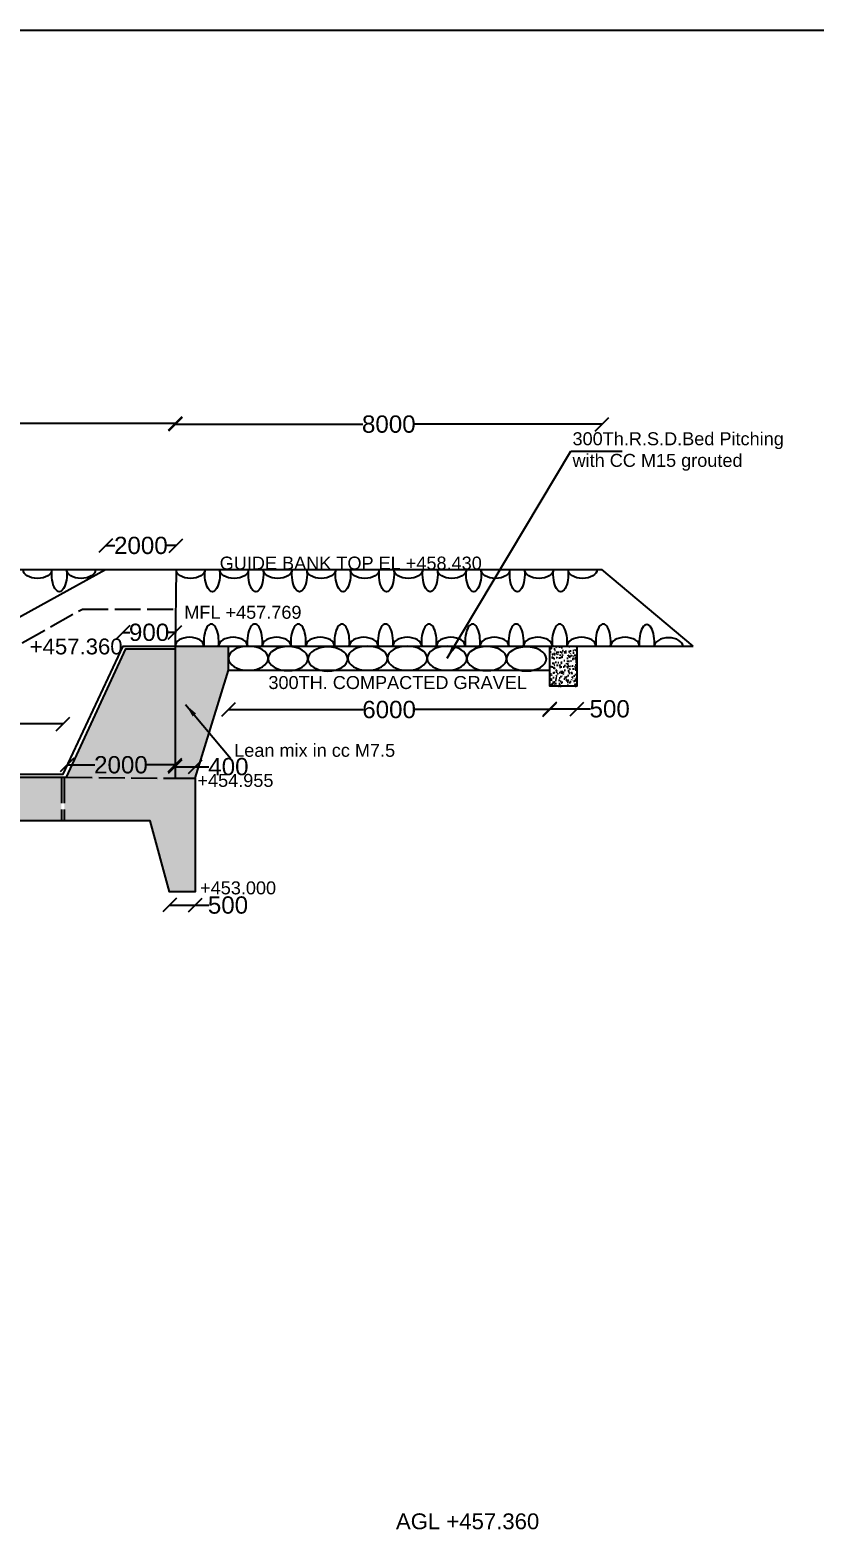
# Model space of a CAD drawing. Header units: millimetres. Extents: x 5124 to 6568637, y 2311 to 91879094.
# Drawn here: x 3780410 to 3785855, y 45944954 to 45955372 of the extents above; entities that cross this region are included whole.
import ezdxf

# ---------------------------------------------------------------- set-up
doc = ezdxf.new("R2010")
doc.units = ezdxf.units.MM
doc.header["$MEASUREMENT"] = 0
doc.linetypes.add('ACAD_ISO02W100', pattern=[15, 12, -3])
for name, color, linetype in [('DIMENSION', 7, 'Continuous'), ('DRAWING', 7, 'Continuous'), ('TEXT', 7, 'Continuous')]:
    doc.layers.add(name, color=color, linetype=linetype)
doc.styles.get("Standard").update_dxf_attribs({"font": 'arial.ttf', "height": 120})
doc.dimstyles.get("Standard").update_dxf_attribs({"dimtxt": 200, "dimasz": 110, "dimexe": 0.18, "dimexo": 0.0625, "dimgap": 0.09, "dimtad": 0, "dimtih": 1, "dimtoh": 1, "dimdec": 0, "dimzin": 0, "dimdsep": 46, "dimtxsty": 'Standard', "dimblk": 'OBLIQUE', "dimcen": 0.09, "dimse1": 1, "dimse2": 1, "dimadec": 0, "dimazin": 0, "dimtfac": 1, "dimtdec": 0, "dimtofl": 0, "dimtmove": 0, "dimatfit": 3, "dimfxl": 1, "dimtolj": 1, "dimtzin": 0, "dimarcsym": 0})

# ---------------------------------------------------------------- blocks, each defined once
blk = doc.blocks.new('_Oblique')
at = {"color": 0, "linetype": 'ByBlock', "lineweight": -2}
blk.add_line((-0.5, -0.5), (0.5, 0.5), dxfattribs=at)
blk = doc.blocks.new('*D120')
at = {"layer": 'Defpoints', "color": 0, "linetype": 'Continuous'}
for p in [(3775492, 45952664), (3781420, 45952642), (3781420, 45952642)]:
    blk.add_point(p, dxfattribs=at)
at = {"layer": 'DIMENSION', "color": 0, "linetype": 'Continuous', "lineweight": -2}
for p, q in [((3775492, 45952642), (3778236, 45952642)), ((3781420, 45952642), (3778676, 45952642))]:
    blk.add_line(p, q, dxfattribs=at)
at = {"layer": 'DIMENSION', "color": 0, "linetype": 'Continuous', "lineweight": -2, "xscale": 95, "yscale": 95, "zscale": 95, "rotation": 180}
blk.add_blockref('_Oblique', (3775492, 45952642), dxfattribs=at)
at = {"layer": 'DIMENSION', "color": 0, "linetype": 'Continuous', "lineweight": -2, "xscale": 95, "yscale": 95, "zscale": 95}
blk.add_blockref('_Oblique', (3781420, 45952642), dxfattribs=at)
at = {"layer": 'DIMENSION', "color": 0, "linetype": 'Continuous', "insert": (3778456, 45952642), "char_height": 120, "attachment_point": 5}
blk.add_mtext('\\A1;16000', dxfattribs=at)
blk = doc.blocks.new('*D121')
at = {"layer": 'Defpoints', "color": 0, "linetype": 'Continuous'}
for p in [(3781420, 45952642), (3784382, 45952636), (3784382, 45951627)]:
    blk.add_point(p, dxfattribs=at)
at = {"layer": 'DIMENSION', "color": 0, "linetype": 'Continuous', "lineweight": -2}
for p, q in [((3781420, 45952636), (3782722, 45952636)), ((3784382, 45952636), (3783081, 45952636))]:
    blk.add_line(p, q, dxfattribs=at)
at = {"layer": 'DIMENSION', "color": 0, "linetype": 'Continuous', "lineweight": -2, "xscale": 95, "yscale": 95, "zscale": 95, "rotation": 180}
blk.add_blockref('_Oblique', (3781420, 45952636), dxfattribs=at)
at = {"layer": 'DIMENSION', "color": 0, "linetype": 'Continuous', "lineweight": -2, "xscale": 95, "yscale": 95, "zscale": 95}
blk.add_blockref('_Oblique', (3784382, 45952636), dxfattribs=at)
at = {"layer": 'DIMENSION', "color": 0, "linetype": 'Continuous', "insert": (3782902, 45952636), "char_height": 120, "attachment_point": 5}
blk.add_mtext('\\A1;8000', dxfattribs=at)
blk = doc.blocks.new('*D122')
at = {"layer": 'Defpoints', "color": 0, "linetype": 'Continuous'}
for p in [(3781425, 45951794), (3780936, 45951627), (3781425, 45951620)]:
    blk.add_point(p, dxfattribs=at)
at = {"layer": 'DIMENSION', "color": 0, "linetype": 'Continuous', "lineweight": -2}
for p, q in [((3780936, 45951794), (3781000, 45951794)), ((3781425, 45951794), (3781360, 45951794))]:
    blk.add_line(p, q, dxfattribs=at)
at = {"layer": 'DIMENSION', "color": 0, "linetype": 'Continuous', "lineweight": -2, "xscale": 95, "yscale": 95, "zscale": 95, "rotation": 180}
blk.add_blockref('_Oblique', (3780936, 45951794), dxfattribs=at)
at = {"layer": 'DIMENSION', "color": 0, "linetype": 'Continuous', "lineweight": -2, "xscale": 95, "yscale": 95, "zscale": 95}
blk.add_blockref('_Oblique', (3781425, 45951794), dxfattribs=at)
at = {"layer": 'DIMENSION', "color": 0, "linetype": 'Continuous', "insert": (3781180, 45951794), "char_height": 120, "attachment_point": 5}
blk.add_mtext('\\A1;2000', dxfattribs=at)
blk = doc.blocks.new('*D123')
at = {"layer": 'Defpoints', "color": 0, "linetype": 'Continuous'}
for p in [(3781417, 45951191), (3781056, 45951095), (3781417, 45951090)]:
    blk.add_point(p, dxfattribs=at)
at = {"layer": 'DIMENSION', "color": 0, "linetype": 'Continuous', "lineweight": -2}
for p, q in [((3781056, 45951191), (3781104, 45951191)), ((3781417, 45951191), (3781369, 45951191))]:
    blk.add_line(p, q, dxfattribs=at)
at = {"layer": 'DIMENSION', "color": 0, "linetype": 'Continuous', "lineweight": -2, "xscale": 95, "yscale": 95, "zscale": 95, "rotation": 180}
blk.add_blockref('_Oblique', (3781056, 45951191), dxfattribs=at)
at = {"layer": 'DIMENSION', "color": 0, "linetype": 'Continuous', "lineweight": -2, "xscale": 95, "yscale": 95, "zscale": 95}
blk.add_blockref('_Oblique', (3781417, 45951191), dxfattribs=at)
at = {"layer": 'DIMENSION', "color": 0, "linetype": 'Continuous', "insert": (3781237, 45951191), "char_height": 120, "attachment_point": 5}
blk.add_mtext('\\A1;900', dxfattribs=at)
blk = doc.blocks.new('*D124')
at = {"layer": 'Defpoints', "color": 0, "linetype": 'Continuous'}
for p in [(3779643.5, 45950556), (3779643.5, 45950207.5), (3780640, 45950207.5)]:
    blk.add_point(p, dxfattribs=at)
at = {"layer": 'DIMENSION', "color": 0, "linetype": 'Continuous', "lineweight": -2}
for p, q in [((3779643.5, 45950556), (3779962.72412, 45950556)), ((3780640, 45950556), (3780320.77588, 45950556))]:
    blk.add_line(p, q, dxfattribs=at)
at = {"layer": 'DIMENSION', "color": 0, "linetype": 'Continuous', "lineweight": -2, "xscale": 95, "yscale": 95, "zscale": 95, "rotation": 180}
blk.add_blockref('_Oblique', (3779643.5, 45950556), dxfattribs=at)
at = {"layer": 'DIMENSION', "color": 0, "linetype": 'Continuous', "lineweight": -2, "xscale": 95, "yscale": 95, "zscale": 95}
blk.add_blockref('_Oblique', (3780640, 45950556), dxfattribs=at)
at = {"layer": 'DIMENSION', "color": 0, "linetype": 'Continuous', "insert": (3780141.75, 45950556), "char_height": 120, "attachment_point": 5}
blk.add_mtext('\\A1;3800', dxfattribs=at)
blk = doc.blocks.new('*D131')
at = {"layer": 'Defpoints', "color": 0, "linetype": 'Continuous'}
for p in [(3781380, 45949390), (3781558, 45949390), (3781558, 45949298)]:
    blk.add_point(p, dxfattribs=at)
at = {"layer": 'DIMENSION', "color": 0, "linetype": 'Continuous', "lineweight": -2}
for p, q in [((3781380, 45949298), (3781558, 45949298)), ((3781558, 45949298), (3781653, 45949298))]:
    blk.add_line(p, q, dxfattribs=at)
at = {"layer": 'DIMENSION', "color": 0, "linetype": 'Continuous', "lineweight": -2, "xscale": 95, "yscale": 95, "zscale": 95, "rotation": 180}
blk.add_blockref('_Oblique', (3781380, 45949298), dxfattribs=at)
at = {"layer": 'DIMENSION', "color": 0, "linetype": 'Continuous', "lineweight": -2, "xscale": 95, "yscale": 95, "zscale": 95}
blk.add_blockref('_Oblique', (3781558, 45949298), dxfattribs=at)
at = {"layer": 'DIMENSION', "color": 0, "linetype": 'Continuous', "insert": (3781785, 45949298), "char_height": 120, "attachment_point": 5}
blk.add_mtext('\\A1;500', dxfattribs=at)
blk = doc.blocks.new('*D132')
at = {"layer": 'Defpoints', "color": 0, "linetype": 'Continuous'}
for p in [(3781788, 45950928), (3784020, 45950817), (3784020, 45950655)]:
    blk.add_point(p, dxfattribs=at)
at = {"layer": 'DIMENSION', "color": 0, "linetype": 'Continuous', "lineweight": -2}
for p, q in [((3781788, 45950655), (3782725, 45950655)), ((3784020, 45950655), (3783083, 45950655))]:
    blk.add_line(p, q, dxfattribs=at)
at = {"layer": 'DIMENSION', "color": 0, "linetype": 'Continuous', "lineweight": -2, "xscale": 95, "yscale": 95, "zscale": 95, "rotation": 180}
blk.add_blockref('_Oblique', (3781788, 45950655), dxfattribs=at)
at = {"layer": 'DIMENSION', "color": 0, "linetype": 'Continuous', "lineweight": -2, "xscale": 95, "yscale": 95, "zscale": 95}
blk.add_blockref('_Oblique', (3784020, 45950655), dxfattribs=at)
at = {"layer": 'DIMENSION', "color": 0, "linetype": 'Continuous', "insert": (3782904, 45950655), "char_height": 120, "attachment_point": 5}
blk.add_mtext('\\A1;6000', dxfattribs=at)
blk = doc.blocks.new('*D133')
at = {"layer": 'Defpoints', "color": 0, "linetype": 'Continuous'}
for p in [(3784020, 45950817), (3784208, 45950817), (3784208, 45950660)]:
    blk.add_point(p, dxfattribs=at)
at = {"layer": 'DIMENSION', "color": 0, "linetype": 'Continuous', "lineweight": -2}
for p, q in [((3784020, 45950660), (3784208, 45950660)), ((3784208, 45950660), (3784304, 45950660))]:
    blk.add_line(p, q, dxfattribs=at)
at = {"layer": 'DIMENSION', "color": 0, "linetype": 'Continuous', "lineweight": -2, "xscale": 95, "yscale": 95, "zscale": 95, "rotation": 180}
blk.add_blockref('_Oblique', (3784020, 45950660), dxfattribs=at)
at = {"layer": 'DIMENSION', "color": 0, "linetype": 'Continuous', "lineweight": -2, "xscale": 95, "yscale": 95, "zscale": 95}
blk.add_blockref('_Oblique', (3784208, 45950660), dxfattribs=at)
at = {"layer": 'DIMENSION', "color": 0, "linetype": 'Continuous', "insert": (3784436, 45950660), "char_height": 120, "attachment_point": 5}
blk.add_mtext('\\A1;500', dxfattribs=at)
blk = doc.blocks.new('*D212')
at = {"layer": 'Defpoints', "color": 0, "linetype": 'Continuous'}
for p in [(3781416.5, 45950271.5), (3780666.5, 45950183), (3781416.5, 45950169.5)]:
    blk.add_point(p, dxfattribs=at)
at = {"layer": 'DIMENSION', "color": 0, "linetype": 'Continuous', "lineweight": -2}
for p, q in [((3780666.5, 45950271.5), (3780861.41, 45950271.5)), ((3781416.5, 45950271.5), (3781221.59, 45950271.5))]:
    blk.add_line(p, q, dxfattribs=at)
at = {"layer": 'DIMENSION', "color": 0, "linetype": 'Continuous', "lineweight": -2, "xscale": 95, "yscale": 95, "zscale": 95, "rotation": 180}
blk.add_blockref('_Oblique', (3780666.5, 45950271.5), dxfattribs=at)
at = {"layer": 'DIMENSION', "color": 0, "linetype": 'Continuous', "lineweight": -2, "xscale": 95, "yscale": 95, "zscale": 95}
blk.add_blockref('_Oblique', (3781416.5, 45950271.5), dxfattribs=at)
at = {"layer": 'DIMENSION', "color": 0, "linetype": 'Continuous', "insert": (3781041.5, 45950271.5), "char_height": 120, "attachment_point": 5}
blk.add_mtext('\\A1;2000', dxfattribs=at)
blk = doc.blocks.new('*D213')
at = {"layer": 'Defpoints', "color": 0, "linetype": 'Continuous'}
for p in [(3781558, 45950259), (3781418, 45950178), (3781558, 45950178)]:
    blk.add_point(p, dxfattribs=at)
at = {"layer": 'DIMENSION', "color": 0, "linetype": 'Continuous', "lineweight": -2}
for p, q in [((3781418, 45950259), (3781558, 45950259)), ((3781558, 45950259), (3781653, 45950259))]:
    blk.add_line(p, q, dxfattribs=at)
at = {"layer": 'DIMENSION', "color": 0, "linetype": 'Continuous', "lineweight": -2, "xscale": 95, "yscale": 95, "zscale": 95, "rotation": 180}
blk.add_blockref('_Oblique', (3781418, 45950259), dxfattribs=at)
at = {"layer": 'DIMENSION', "color": 0, "linetype": 'Continuous', "lineweight": -2, "xscale": 95, "yscale": 95, "zscale": 95}
blk.add_blockref('_Oblique', (3781558, 45950259), dxfattribs=at)
at = {"layer": 'DIMENSION', "color": 0, "linetype": 'Continuous', "insert": (3781788, 45950259), "char_height": 120, "attachment_point": 5}
blk.add_mtext('\\A1;400', dxfattribs=at)

msp = doc.modelspace()

# ---------------------------------------------------------------- hatches: boundary and pattern name
at = {"layer": 'DRAWING', "linetype": 'Continuous'}
h = msp.add_hatch(dxfattribs=at)
h.set_pattern_fill('AR-CONC', color=256, scale=25, style=0)
h.set_pattern_definition([(50, (0, 0), (179.31504565, -15.68803375), [18.75, -206.25]), (355, (0, 0), (-34.6878334, 188.0480334), [15, -165]), (100.4514, (14.94, -1.3), (144.6273454, 172.3598855), [15.9350475, -175.285528]), (46.1842, (0, 50), (266.8102622, -41.3797536), [28.125, -309.375]), (96.6356, (22.23, 46.55), (233.6656764, 243.5294677), [23.902572, -262.92825]), (351.1842, (0, 50), (233.6654863, 243.5296502), [22.5, -247.5]), (21, (25, 37.5), (149.22676303, -100.65472267), [18.75, -206.25]), (326, (25, 37.5), (60.828833, 181.28751126), [15, -165]), (71.4514, (37.44, 29.11), (210.05565715, 80.6326242), [15.9350475, -175.285528]), (37.5, (0, 0), (3.03996383, 83.22346346), [0, -163, 0, -167.5, 0, -165.625]), (7.5, (0, 0), (65.76738436, 98.60292797), [0, -95.5, 0, -159.25, 0, -63.125]), (327.5, (-55.75, 0), (133.45560904, -5.63871793), [0, -62.5, 0, -195, 0, -258.75]), (317.5, (-80.75, 0), (145.79654234, 25.02624558), [0, -81.25, 0, -129.5, 0, -183.75])])
h.paths.add_polyline_path([(3776417, 45949513), (3776075, 45949639.5), (3775482, 45949639.5), (3775482, 45949260), (3776417, 45949260)])
h.paths.add_polyline_path([(3777032.5, 45949513), (3776436, 45949513), (3776436, 45949260), (3777032.5, 45949260)])
h.paths.add_polyline_path([(3777631, 45949513), (3777051.5, 45949513), (3777051.5, 45949260), (3777631, 45949260)])
h.paths.add_polyline_path([(3778177, 45949513), (3777650, 45949513), (3777650, 45949260), (3778177, 45949260)])
h.paths.add_polyline_path([(3779088, 45949513), (3778196, 45949513), (3778196, 45949260), (3779088, 45949260)])
h.paths.add_polyline_path([(3779088, 45950300.5), (3778589.5, 45950300.5), (3778190.5, 45949513), (3779088, 45949513)])
h.paths.add_polyline_path([(3779411.5, 45949882.5), (3779088, 45949882.5), (3779088, 45949531), (3779285.5, 45949531)])
h.paths.add_polyline_path([(3779642, 45950186.5), (3779314, 45950300.5), (3779088, 45950300.5), (3779088, 45949882.5), (3779642, 45949882.5)])
h.paths.add_polyline_path([(3780152.2, 45950186.5), (3779661, 45950186.5), (3779661, 45949882.5), (3780152.2, 45949882.5)])
h.paths.add_polyline_path([(3780628.5, 45950186.5), (3780171.2, 45950186.5), (3780171.2, 45949882.5), (3780628.5, 45949882.5)])
h.paths.add_polyline_path([(3781558, 45950178.5), (3781417.5, 45950178.5), (3780662.5, 45950186.5), (3780647.5, 45950186.5), (3780647.5, 45949882.5), (3781245.5, 45949882.5), (3781379.5, 45949389.5), (3781558, 45949389.5), (3781558, 45949426)])
h.paths.add_polyline_path([(3781417.5, 45951077.5), (3781074.5, 45951077.5), (3780662.5, 45950186.5), (3781417.5, 45950178.5)])
h.paths.add_polyline_path([(3781788.5, 45950928), (3781788.5, 45951095), (3781417.5, 45951095), (3781417.5, 45950178.5), (3781558, 45950178.5)])
h = msp.add_hatch(dxfattribs=at)
h.set_pattern_fill('AR-CONC', color=256, scale=10, style=0)
h.set_pattern_definition([(50, (0, 0), (71.72601826, -6.2752135), [7.5, -82.5]), (355, (0, 0), (-13.87513336, 75.21921337), [6, -66]), (100.4514, (5.98, -0.52), (57.85093817, 68.94395421), [6.374019, -70.1142112]), (46.1842, (0, 20), (106.72410486, -16.55190143), [11.25, -123.75]), (96.6356, (8.89, 18.62), (93.46627055, 97.4117871), [9.5610288, -105.1713]), (351.1842, (0, 20), (93.46619451, 97.4118601), [9, -99]), (21, (10, 15), (59.69070521, -40.26188907), [7.5, -82.5]), (326, (10, 15), (24.33153319, 72.5150045), [6, -66]), (71.4514, (14.974, 11.645), (84.02226286, 32.25304967), [6.374019, -70.1142112]), (37.5, (0, 0), (1.215985532, 33.289385383), [0, -65.2, 0, -67, 0, -66.25]), (7.5, (0, 0), (26.306953744, 39.441171188), [0, -38.2, 0, -63.7, 0, -25.25]), (327.5, (-22.3, 0), (53.382243617, -2.255487173), [0, -25, 0, -78, 0, -103.5]), (317.5, (-32.3, 0), (58.318616934, 10.010498233), [0, -32.5, 0, -51.8, 0, -73.5])])
h.paths.add_polyline_path([(3784208.5, 45951095), (3784019.5, 45951095), (3784019.5, 45950817), (3784208.5, 45950817)])

# ---------------------------------------------------------------- linework, layer by layer
at = {"layer": 'DIMENSION', "linetype": 'Continuous'}
for p, q in [((3781425, 45951627), (3781417.5, 45951095)), ((3785015.5, 45951095), (3784382.5, 45951627))]:
    msp.add_line(p, q, dxfattribs=at)
for points in [[(3747598, 45955372), (3793823.5, 45955372), (3793823.5, 45927816), (3747598, 45927816)], [(3784019.5, 45951095), (3784208.5, 45951095), (3784208.5, 45950817), (3784019.5, 45950817)]]:
    msp.add_lwpolyline(points, close=True, dxfattribs=at)
for points in [[(3775116, 45951627), (3780658.5, 45951627), (3781425, 45951627), (3784382.5, 45951627)], [(3775116, 45951627), (3775794, 45951268.5), (3780284, 45951268.5), (3780935.5, 45951627)], [(3778177, 45949526.5), (3778579.5, 45950322), (3779318, 45950322), (3779643.5, 45950207.5), (3780640, 45950207.5), (3781056, 45951095), (3781417.5, 45951095), (3781417.5, 45950178.5), (3781558, 45950178.5), (3781558, 45949426), (3781558, 45949389.5), (3781379.5, 45949389.5), (3781245.5, 45949882.5), (3779088, 45949882.5)], [(3779088, 45950300.5), (3779314, 45950300.5), (3779642, 45950186.5), (3780662.5, 45950186.5), (3781074.5, 45951077.5), (3781417.5, 45951077.5)], [(3781417.5, 45951095), (3785015.5, 45951095)], [(3781558, 45950178.5), (3781788.5, 45950928), (3781788.5, 45951095)], [(3781788.5, 45950928), (3784019.5, 45950928), (3784019.5, 45951095)]]:
    msp.add_lwpolyline(points, dxfattribs=at)
at = {"layer": 'DRAWING', "linetype": 'ACAD_ISO02W100', "ltscale": 15}
for points in [[(3780158.5, 45951008.8), (3780773.5, 45951352.9)], [(3780773.5, 45951352.9), (3781425, 45951352.9)], [(3780628.5, 45950186.5), (3780628.5, 45949882.5)], [(3780647.5, 45950186.5), (3780647.5, 45949882.5)], [(3780662.5, 45950186.5), (3781417.5, 45950178.5)]]:
    msp.add_lwpolyline(points, dxfattribs=at)
at = {"layer": 'DRAWING', "extrusion": (0, 0, -1)}
for centre, major_axis, ratio, start_param, end_param in [((3780462.1, 45951627), (-100.3, 0), 0.6159741, 3.1415927, 6.2831853), ((3780613.4, 45951597.5), (0, -124), 0.4233871, 4.4721825, 8.0941882), ((3780764.6, 45951627), (-100.3, 0), 0.6159741, 3.1415927, 6.2831853), ((3781525.3, 45951627), (-100.3, 0), 0.6159741, 3.1415927, 6.2831853), ((3781676.5, 45951597.5), (0, -124), 0.4233871, 4.4721825, 8.0941882), ((3781827.7, 45951627), (-100.3, 0), 0.6159741, 3.1415927, 6.2831853), ((3781979, 45951597.5), (0, -124), 0.4233871, 4.4721825, 8.0941882), ((3782130.2, 45951627), (-100.3, 0), 0.6159741, 3.1415927, 6.2831853), ((3782281.5, 45951597.5), (0, -124), 0.4233871, 4.4721825, 8.0941882), ((3782432.7, 45951627), (-100.3, 0), 0.6159741, 3.1415927, 6.2831853), ((3782584, 45951597.5), (0, -124), 0.4233871, 4.4721825, 8.0941882), ((3782735.2, 45951627), (-100.3, 0), 0.6159741, 3.1415927, 6.2831853), ((3782886.5, 45951597.5), (0, -124), 0.4233871, 4.4721825, 8.0941882), ((3783037.7, 45951627), (-100.3, 0), 0.6159741, 3.1415927, 6.2831853), ((3783189, 45951597.5), (0, -124), 0.4233871, 4.4721825, 8.0941882), ((3783340.2, 45951627), (-100.3, 0), 0.6159741, 3.1415927, 6.2831853), ((3783491.5, 45951597.5), (0, -124), 0.4233871, 4.4721825, 8.0941882), ((3783642.7, 45951627), (-100.3, 0), 0.6159741, 3.1415927, 6.2831853), ((3783793.9, 45951597.5), (0, -124), 0.4233871, 4.4721825, 8.0941882), ((3783945.2, 45951627), (-100.3, 0), 0.6159741, 3.1415927, 6.2831853), ((3784096.4, 45951597.5), (0, -124), 0.4233871, 4.4721825, 8.0941882), ((3784247.7, 45951627), (-100.3, 0), 0.6159741, 3.1415927, 6.2831853)]:
    msp.add_ellipse(centre, major_axis=major_axis, ratio=ratio, start_param=start_param, end_param=end_param, dxfattribs=at)
at = {"layer": 'DRAWING'}
for centre, major_axis, ratio, start_param, end_param in [((3781517.8, 45951095), (-100.3, 0), 0.6159741, 3.1415927, 6.2831853), ((3781669, 45951124.5), (0, 124), 0.4233871, 4.4721825, 8.0941882), ((3781820.2, 45951095), (-100.3, 0), 0.6159741, 3.1415927, 6.2831853), ((3781971.5, 45951124.5), (0, 124), 0.4233871, 4.4721825, 8.0941882), ((3782122.7, 45951095), (-100.3, 0), 0.6159741, 3.1415927, 6.2831853), ((3782274, 45951124.5), (0, 124), 0.4233871, 4.4721825, 8.0941882), ((3782425.2, 45951095), (-100.3, 0), 0.6159741, 3.1415927, 6.2831853), ((3782576.5, 45951124.5), (0, 124), 0.4233871, 4.4721825, 8.0941882), ((3782727.7, 45951095), (-100.3, 0), 0.6159741, 3.1415927, 6.2831853), ((3782879, 45951124.5), (0, 124), 0.4233871, 4.4721825, 8.0941882), ((3783030.2, 45951095), (-100.3, 0), 0.6159741, 3.1415927, 6.2831853), ((3783181.5, 45951124.5), (0, 124), 0.4233871, 4.4721825, 8.0941882), ((3783332.7, 45951095), (-100.3, 0), 0.6159741, 3.1415927, 6.2831853), ((3783484, 45951124.5), (0, 124), 0.4233871, 4.4721825, 8.0941882), ((3783635.2, 45951095), (-100.3, 0), 0.6159741, 3.1415927, 6.2831853), ((3783786.4, 45951124.5), (0, 124), 0.4233871, 4.4721825, 8.0941882), ((3783937.7, 45951095), (-100.3, 0), 0.6159741, 3.1415927, 6.2831853), ((3784088.9, 45951124.5), (0, 124), 0.4233871, 4.4721825, 8.0941882), ((3784240.2, 45951095), (-100.3, 0), 0.6159741, 3.1415927, 6.2831853), ((3784391.4, 45951124.5), (0, 124), 0.4233871, 4.4721825, 8.0941882), ((3784542.7, 45951095), (-100.3, 0), 0.6159741, 3.1415927, 6.2831853), ((3784694, 45951121.5), (0, 124), 0.4233871, 4.4721825, 8.0941882), ((3784845.3, 45951092), (-100.3, 0), 0.6159741, 3.1415927, 6.2831853)]:
    msp.add_ellipse(centre, major_axis=major_axis, ratio=ratio, start_param=start_param, end_param=end_param, dxfattribs=at)
at = {"layer": 'DRAWING', "linetype": 'Continuous', "extrusion": (0, 0, -1)}
for centre in [(3781926.5, 45951011.5), (3782202.4, 45951009.2), (3782478.4, 45951006.5), (3782754.3, 45951011.5), (3783030.3, 45951011.5), (3783306.2, 45951011.5), (3783582.2, 45951009.2), (3783858.1, 45951007)]:
    msp.add_ellipse(centre, major_axis=(138, 0), ratio=0.6050725, start_param=-3.141592653589793, end_param=3.141592653589793, dxfattribs=at)

# ---------------------------------------------------------------- texts
at = {"layer": 'DIMENSION', "linetype": 'Continuous', "insert": (3784178, 45952580.1), "char_height": 90, "width": 1460.116, "attachment_point": 1}
msp.add_mtext('300Th.R.S.D.Bed Pitching \\Pwith CC M15 grouted', dxfattribs=at)
at = {"layer": 'TEXT'}
for s, height, p in [('GUIDE BANK TOP EL +458.430', 90, (3781727.5, 45951627)), ('MFL +457.769', 90, (3781481.4, 45951285.5)), ('+457.360', 110, (3780407.9, 45951038.4)), ('300TH. COMPACTED GRAVEL', 90, (3782065.8, 45950798)), ('Lean mix in cc M7.5', 90, (3781828.1, 45950327.5)), ('+454.955', 90, (3781572.9, 45950118.9)), ('+453.000', 90, (3781591.3, 45949372.8)), ('AGL +457.360', 110, (3782951.6, 45944966.3))]:
    msp.add_text(s, height=height, dxfattribs=at).set_placement(p)

# ---------------------------------------------------------------- dimensions: what is measured, and where the dimension line sits
at = {"layer": 'DIMENSION', "linetype": 'Continuous'}
for base, p1, p2, text, picture, middle in [((3781420.5, 45952641.5), (3775491.5, 45952664.5), (3781420.5, 45952642), '16000', '*D120', (3778456, 45952641.5)), ((3784382.5, 45952636.5), (3781420.5, 45952641.5), (3784382.5, 45951627), '8000', '*D121', (3782901.5, 45952636.5)), ((3781424.9, 45951794.5), (3780935.5, 45951627), (3781424.9, 45951620.1), '2000', '*D122', (3781180.2, 45951794.5)), ((3781417.4, 45951191), (3781056, 45951095), (3781417.4, 45951089.9), '900', '*D123', (3781236.7, 45951191)), ((3784019.5, 45950655), (3781788.5, 45950928), (3784019.5, 45950817), '6000', '*D132', (3782904, 45950655)), ((3784208.5, 45950660.5), (3784019.5, 45950817), (3784208.5, 45950817), '500', '*D133', (3784436, 45950660.5)), ((3779643.5, 45950556), (3780640, 45950207.5), (3779643.5, 45950207.5), '3800', '*D124', (3780141.8, 45950556)), ((3781416.5, 45950271.5), (3780666.5, 45950183), (3781416.5, 45950169.5), '2000', '*D212', (3781041.5, 45950271.5)), ((3781558, 45950259.4), (3781417.5, 45950177.5), (3781558, 45950178.5), '400', '*D213', (3781787.9, 45950259.4)), ((3781558, 45949297.5), (3781379.5, 45949389.5), (3781558, 45949389.5), '500', '*D131', (3781785.5, 45949297.5))]:
    dim = msp.add_linear_dim(base=base, p1=p1, p2=p2, text=text, dimstyle='Standard', override={"dimasz": 95, "dimarcsym": 1}, dxfattribs=at)
    dim.commit()
    dim.dimension.update_dxf_attribs({"geometry": picture, "text_midpoint": middle})

# ---------------------------------------------------------------- leaders
for points in [[(3783306.2, 45951011.5), (3784165.5, 45952448), (3784523.5, 45952448)], [(3781490.5, 45950690.5), (3781803.5, 45950317.5)]]:
    msp.add_leader(points, dimstyle='Standard', override={"dimasz": 95, "dimgap": 0.09, "dimtad": 0, "dimarcsym": 1}, dxfattribs=at)

doc.saveas('drawing.dxf')
